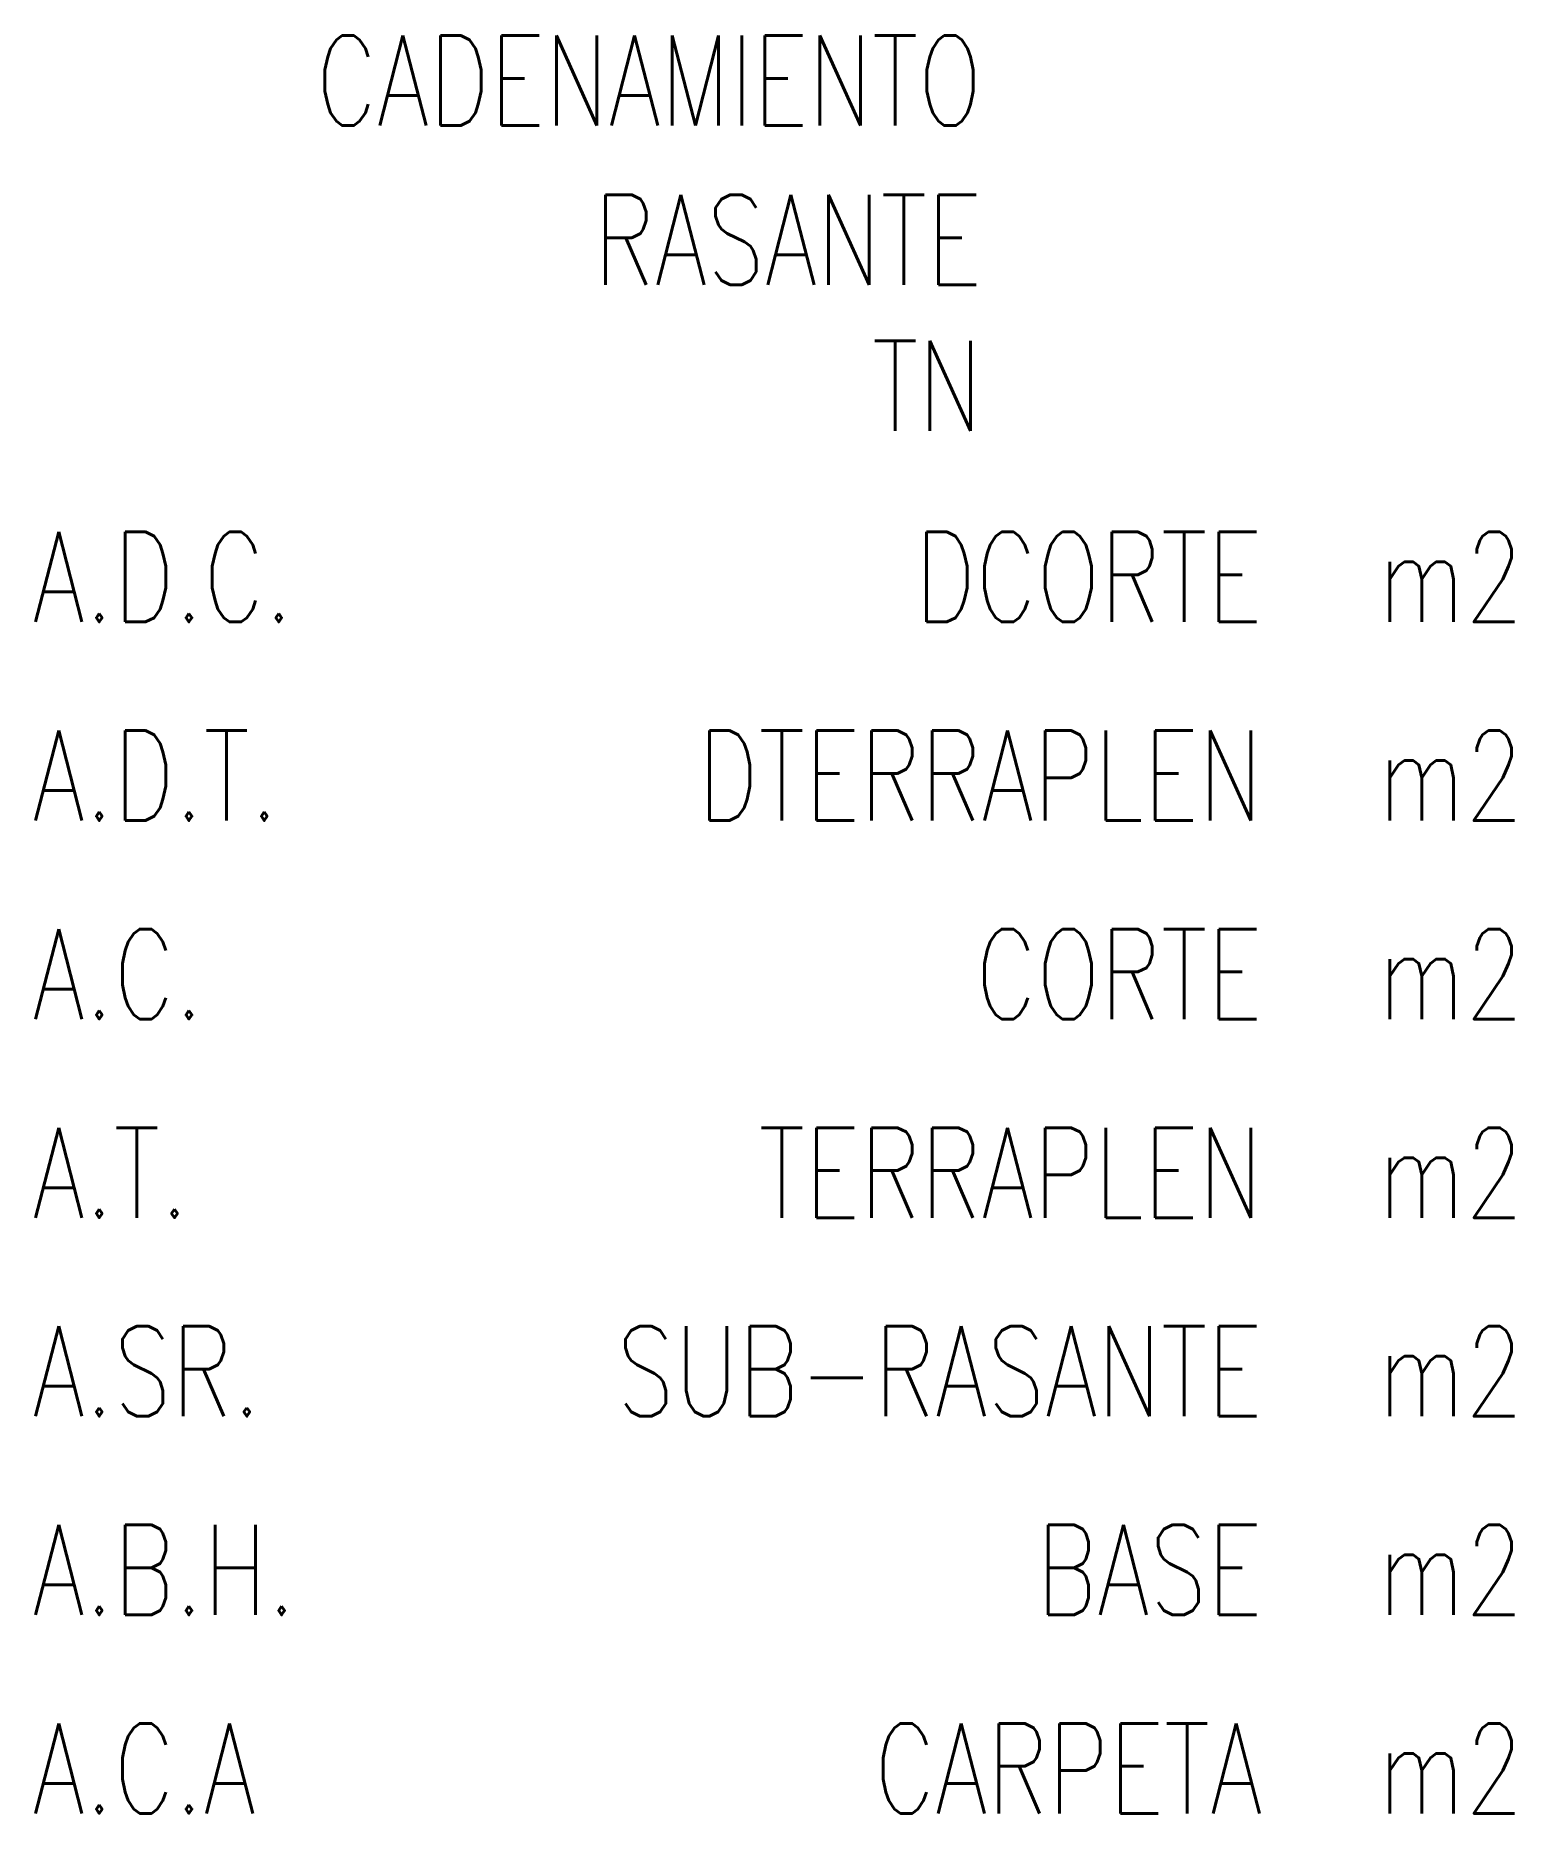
# Model space of a CAD drawing. Extents: x -3.69 to 4.52, y -3.59 to 6.28.
import ezdxf
from ezdxf.enums import TextEntityAlignment as Align

# ---------------------------------------------------------------- set-up
doc = ezdxf.new("R2010")
doc.units = 0
doc.header["$MEASUREMENT"] = 0
doc.layers.add('PROV', color=7, linetype='CONTINUOUS')
doc.styles.add('ROMANS', font='romans.shx')

msp = doc.modelspace()

# ---------------------------------------------------------------- texts
at = {"layer": 'PROV', "style": 'ROMANS', "width": 0.75}
for s, p in [('A.D.C.', (-3.7106, 3.0231)), ('m2', (3.7605, 3.0231)), ('A.D.T.', (-3.7106, 1.9202)), ('m2', (3.7605, 1.9202)), ('A.C.', (-3.7106, 0.8172)), ('m2', (3.7605, 0.8172)), ('A.T.', (-3.7106, -0.2857)), ('m2', (3.7605, -0.2857)), ('A.SR.', (-3.7106, -1.3886)), ('m2', (3.7605, -1.3886)), ('A.B.H.', (-3.7106, -2.4916)), ('m2', (3.7605, -2.4916)), ('A.C.A', (-3.7106, -3.5945)), ('m2', (3.7605, -3.5945))]:
    msp.add_text(s, height=0.5, dxfattribs=at).set_placement(p)
for tag, text, flags, p in [('CADENAMIENTO', '0+000', 5, (1.5596, 5.7803)), ('RASANTE', '0', 5, (1.5596, 4.8958)), ('TN', '0', 5, (1.5596, 4.0845)), ('DCORTE', '0', 4, (3.116, 3.0231)), ('DTERRAPLEN', '0', 4, (3.116, 1.9202)), ('CORTE', '0', 4, (3.116, 0.8172)), ('TERRAPLEN', '0', 4, (3.116, -0.2857)), ('SUB-RASANTE', '0', 4, (3.116, -1.3886)), ('BASE', '0', 4, (3.116, -2.4916)), ('CARPETA', '0', 4, (3.116, -3.5945))]:
    msp.add_attdef(tag, text=text, height=0.5, dxfattribs=dict(at, flags=flags)).set_placement(p, align=Align.RIGHT)

doc.saveas('drawing.dxf')
